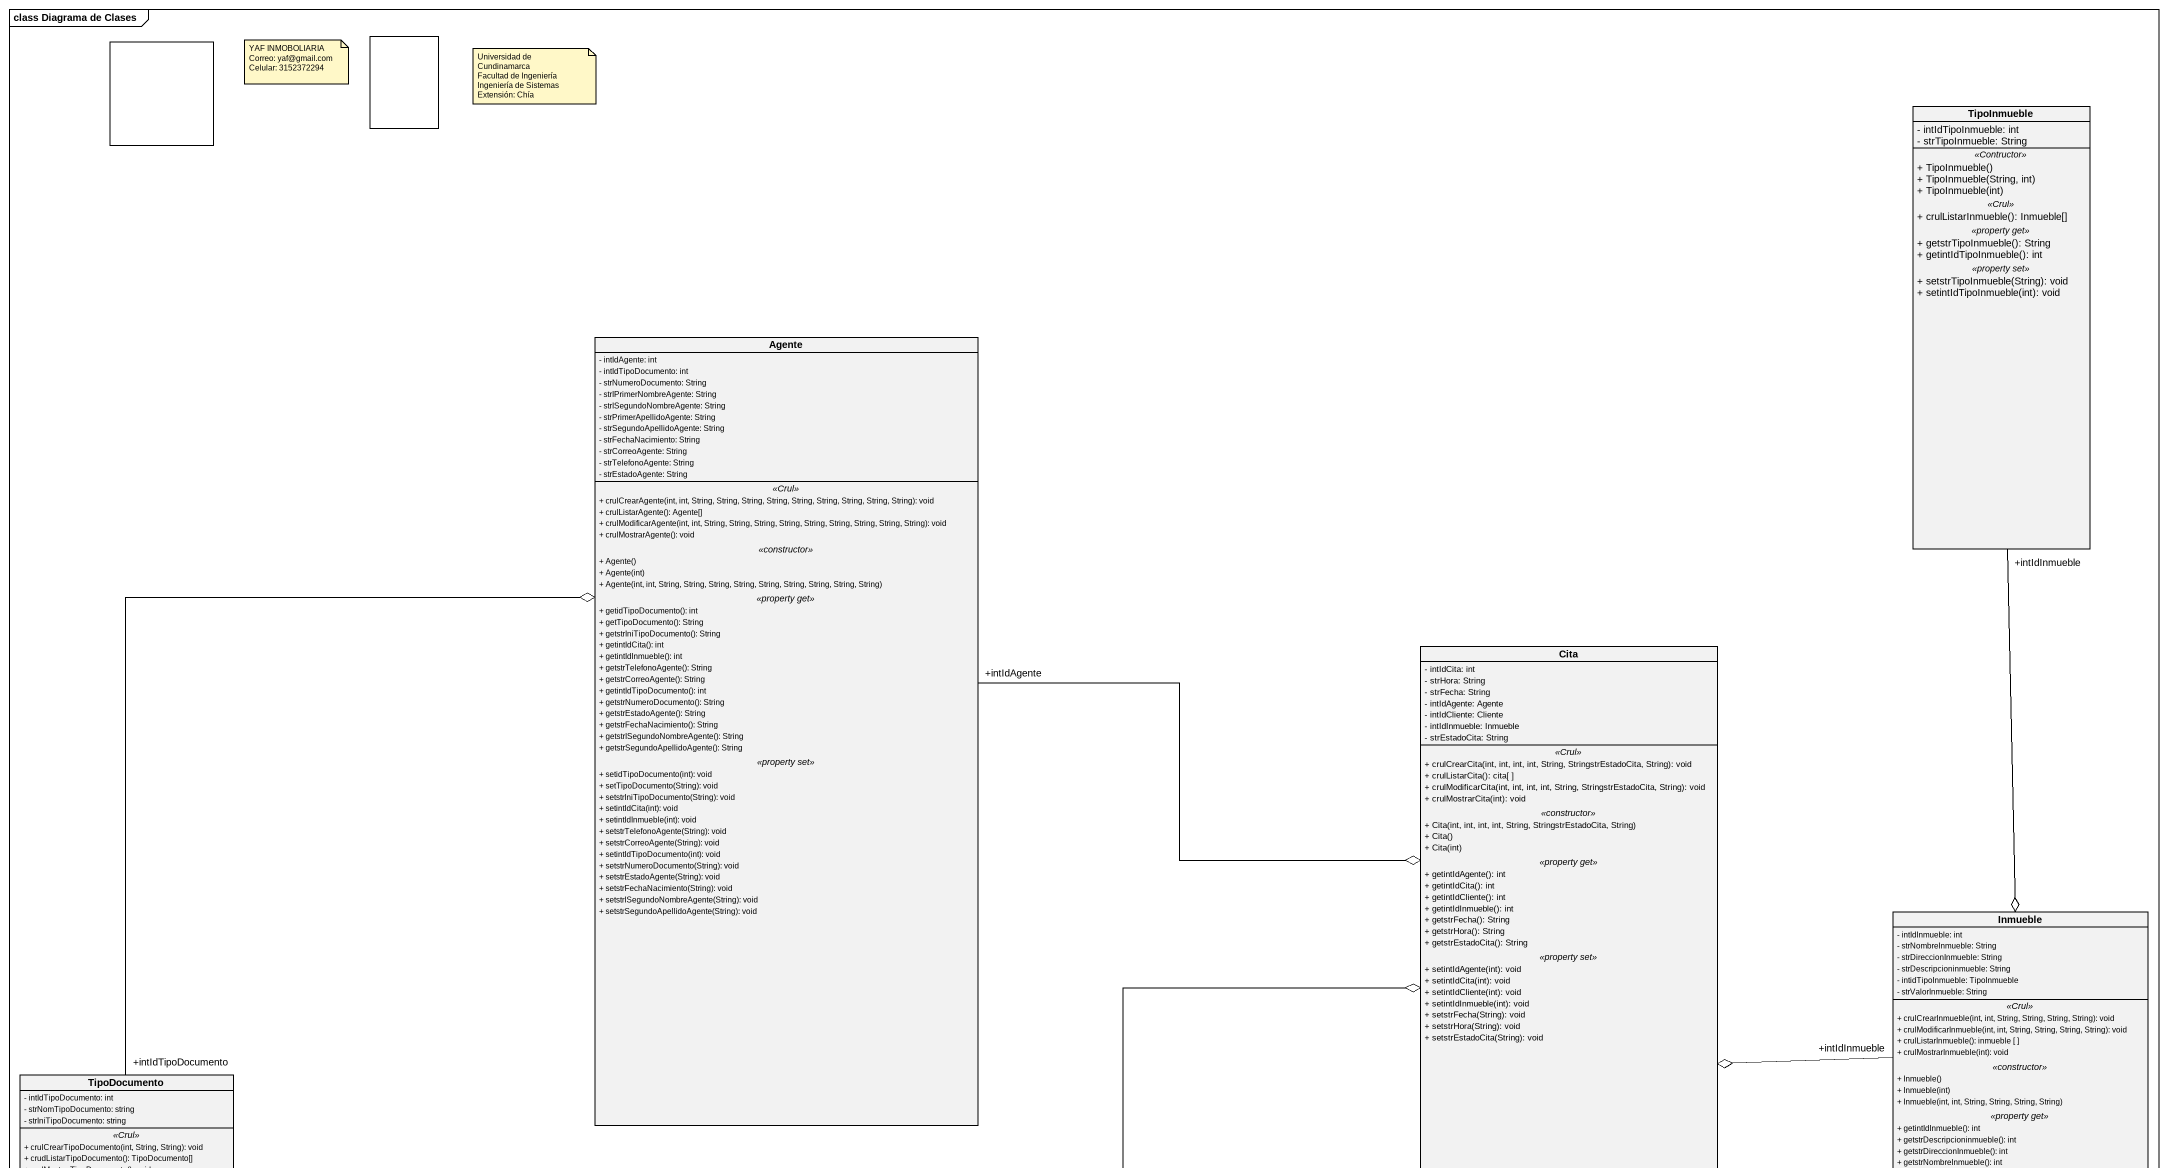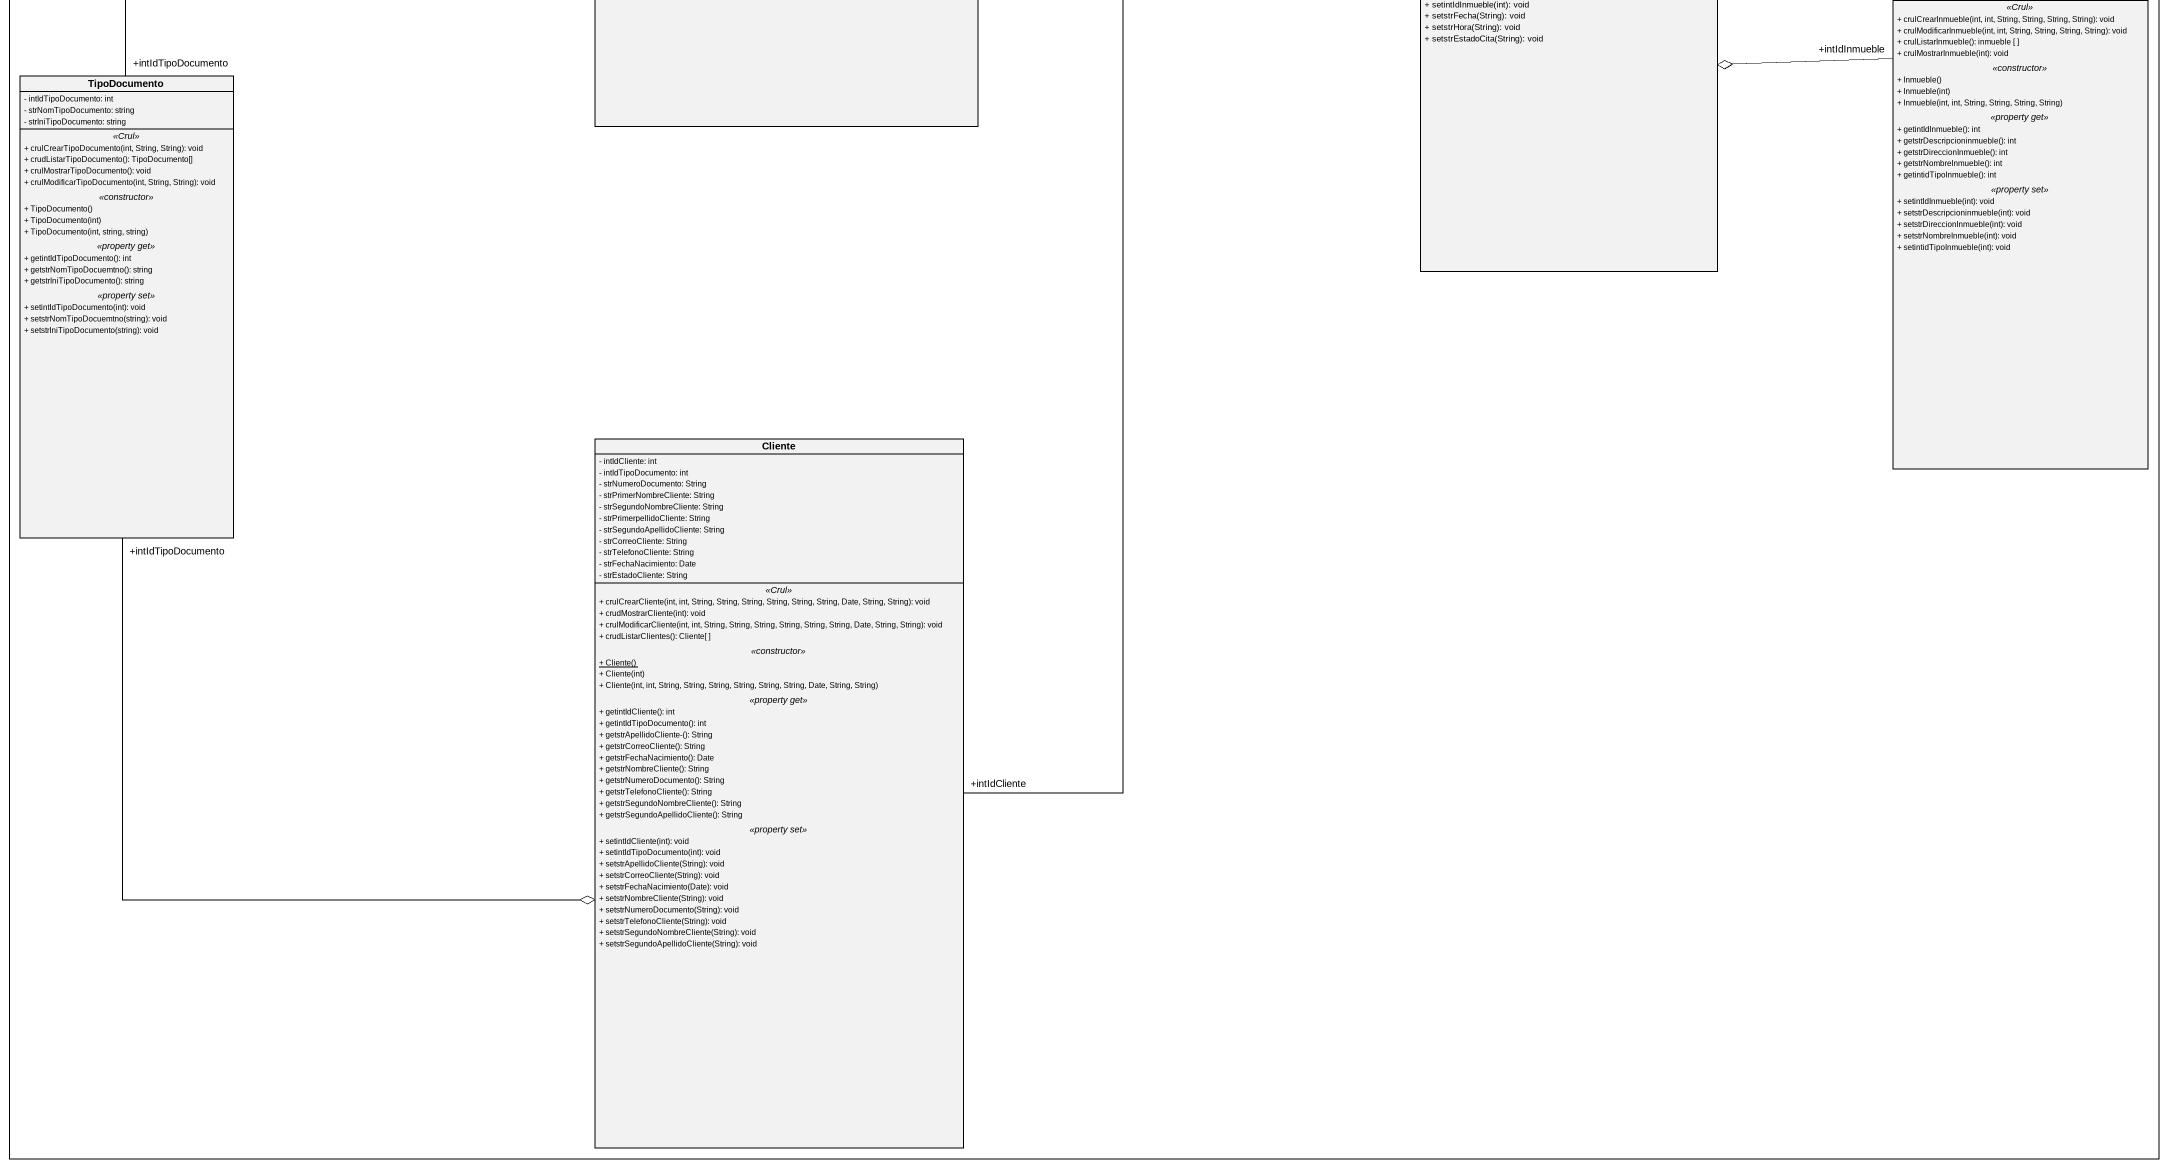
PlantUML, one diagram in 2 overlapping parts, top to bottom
@startuml
mainframe class Diagrama de Clases
allowmixing
hide circle
hide empty members
skinparam classAttributeIconSize 0
rectangle " " as rectangle1
rectangle " " as rectangle2
class TipoInmueble {
  - intIdTipoInmueble: int
  - strTipoInmueble: String
  .. <<Contructor>> ..
  + TipoInmueble()
  + TipoInmueble(String, int)
  + TipoInmueble(int)
  .. <<Crul>> ..
  + crulListarInmueble(): Inmueble[]
  .. <<property get>> ..
  + getstrTipoInmueble(): String
  + getintIdTipoInmueble(): int
  .. <<property set>> ..
  + setstrTipoInmueble(String): void
  + setintIdTipoInmueble(int): void
}
class Agente {
  - intIdAgente: int
  - intIdTipoDocumento: int
  - strNumeroDocumento: String
  - strIPrimerNombreAgente: String
  - strISegundoNombreAgente: String
  - strPrimerApellidoAgente: String
  - strSegundoApellidoAgente: String
  - strFechaNacimiento: String
  - strCorreoAgente: String
  - strTelefonoAgente: String
  - strEstadoAgente: String
  .. <<Crul>> ..
  + crulCrearAgente(int, int, String, String, String, String, String, String, String, String, String): void
  + crulListarAgente(): Agente[]
  + crulModificarAgente(int, int, String, String, String, String, String, String, String, String, String): void
  + crulMostrarAgente(): void
  .. <<constructor>> ..
  + Agente()
  + Agente(int)
  + Agente(int, int, String, String, String, String, String, String, String, String, String)
  .. <<property get>> ..
  + getidTipoDocumento(): int
  + getTipoDocumento(): String
  + getstrIniTipoDocumento(): String
  + getintIdCita(): int
  + getintIdInmueble(): int
  + getstrTelefonoAgente(): String
  + getstrCorreoAgente(): String
  + getintIdTipoDocumento(): int
  + getstrNumeroDocumento(): String
  + getstrEstadoAgente(): String
  + getstrFechaNacimiento(): String
  + getstrISegundoNombreAgente(): String
  + getstrSegundoApellidoAgente(): String
  .. <<property set>> ..
  + setidTipoDocumento(int): void
  + setTipoDocumento(String): void
  + setstrIniTipoDocumento(String): void
  + setintIdCita(int): void
  + setintIdInmueble(int): void
  + setstrTelefonoAgente(String): void
  + setstrCorreoAgente(String): void
  + setintIdTipoDocumento(int): void
  + setstrNumeroDocumento(String): void
  + setstrEstadoAgente(String): void
  + setstrFechaNacimiento(String): void
  + setstrISegundoNombreAgente(String): void
  + setstrSegundoApellidoAgente(String): void
}
class Cita {
  - intIdCita: int
  - strHora: String
  - strFecha: String
  - intIdAgente: Agente
  - intIdCliente: Cliente
  - intIdInmueble: Inmueble
  - strEstadoCita: String
  .. <<Crul>> ..
  + crulCrearCita(int, int, int, int, String, StringstrEstadoCita, String): void
  + crulListarCita(): cita[ ]
  + crulModificarCita(int, int, int, int, String, StringstrEstadoCita, String): void
  + crulMostrarCita(int): void
  .. <<constructor>> ..
  + Cita(int, int, int, int, String, StringstrEstadoCita, String)
  + Cita()
  + Cita(int)
  .. <<property get>> ..
  + getintIdAgente(): int
  + getintIdCita(): int
  + getintIdCliente(): int
  + getintIdInmueble(): int
  + getstrFecha(): String
  + getstrHora(): String
  + getstrEstadoCita(): String
  .. <<property set>> ..
  + setintIdAgente(int): void
  + setintIdCita(int): void
  + setintIdCliente(int): void
  + setintIdInmueble(int): void
  + setstrFecha(String): void
  + setstrHora(String): void
  + setstrEstadoCita(String): void
}
class Inmueble {
  - intIdInmueble: int
  - strNombreInmueble: String
  - strDireccionInmueble: String
  - strDescripcioninmueble: String
  - intidTipoInmueble: TipoInmueble
  - strValorInmueble: String
  .. <<Crul>> ..
  + crulCrearInmueble(int, int, String, String, String, String): void
  + crulModificarInmueble(int, int, String, String, String, String): void
  + crulListarInmueble(): inmueble [ ]
  + crulMostrarInmueble(int): void
  .. <<constructor>> ..
  + Inmueble()
  + Inmueble(int)
  + Inmueble(int, int, String, String, String, String)
  .. <<property get>> ..
  + getintIdInmueble(): int
  + getstrDescripcioninmueble(): int
  + getstrDireccionInmueble(): int
  + getstrNombreInmueble(): int
  + getintidTipoInmueble(): int
  .. <<property set>> ..
  + setintIdInmueble(int): void
  + setstrDescripcioninmueble(int): void
  + setstrDireccionInmueble(int): void
  + setstrNombreInmueble(int): void
  + setintidTipoInmueble(int): void
}
class TipoDocumento {
  - intIdTipoDocumento: int
  - strNomTipoDocumento: string
  - strIniTipoDocumento: string
  .. <<Crul>> ..
  + crulCrearTipoDocumento(int, String, String): void
  + crudListarTipoDocumento(): TipoDocumento[]
  + crulMostrarTipoDocumento(): void
  + crulModificarTipoDocumento(int, String, String): void
  .. <<constructor>> ..
  + TipoDocumento()
  + TipoDocumento(int)
  + TipoDocumento(int, string, string)
  .. <<property get>> ..
  + getintIdTipoDocumento(): int
  + getstrNomTipoDocuemtno(): string
  + getstrIniTipoDocumento(): string
  .. <<property set>> ..
  + setintIdTipoDocumento(int): void
  + setstrNomTipoDocuemtno(string): void
  + setstrIniTipoDocumento(string): void
}
class Cliente {
  - intIdCliente: int
  - intIdTipoDocumento: int
  - strNumeroDocumento: String
  - strPrimerNombreCliente: String
  - strSegundoNombreCliente: String
  - strPrimerpellidoCliente: String
  - strSegundoApellidoCliente: String
  - strCorreoCliente: String
  - strTelefonoCliente: String
  - strFechaNacimiento: Date
  - strEstadoCliente: String
  .. <<Crul>> ..
  + crulCrearCliente(int, int, String, String, String, String, String, String, Date, String, String): void
  + crudMostrarCliente(int): void
  + crulModificarCliente(int, int, String, String, String, String, String, String, Date, String, String): void
  + crudListarClientes(): Cliente[ ]
  .. <<constructor>> ..
  {static} + Cliente()
  + Cliente(int)
  + Cliente(int, int, String, String, String, String, String, String, Date, String, String)
  .. <<property get>> ..
  + getintIdCliente(): int
  + getintIdTipoDocumento(): int
  + getstrApellidoCliente-(): String
  + getstrCorreoCliente(): String
  + getstrFechaNacimiento(): Date
  + getstrNombreCliente(): String
  + getstrNumeroDocumento(): String
  + getstrTelefonoCliente(): String
  + getstrSegundoNombreCliente(): String
  + getstrSegundoApellidoCliente(): String
  .. <<property set>> ..
  + setintIdCliente(int): void
  + setintIdTipoDocumento(int): void
  + setstrApellidoCliente(String): void
  + setstrCorreoCliente(String): void
  + setstrFechaNacimiento(Date): void
  + setstrNombreCliente(String): void
  + setstrNumeroDocumento(String): void
  + setstrTelefonoCliente(String): void
  + setstrSegundoNombreCliente(String): void
  + setstrSegundoApellidoCliente(String): void
}
TipoInmueble "+intIdInmueble" --o Inmueble
Agente "+intIdAgente" -right-o Cita
Inmueble "+intIdInmueble" -left-o Cita
TipoDocumento "+intIdTipoDocumento" -up-o Agente
TipoDocumento "+intIdTipoDocumento" --o Cliente
Cliente "+intIdCliente" -up-o Cita
note as N1
  YAF INMOBOLIARIA
  Correo: yaf@gmail.com
  Celular: 3152372294
end note
note as N2
  Universidad de Cundinamarca
  Facultad de Ingeniería
  Ingeniería de Sistemas
  Extensión: Chía
end note
@enduml
